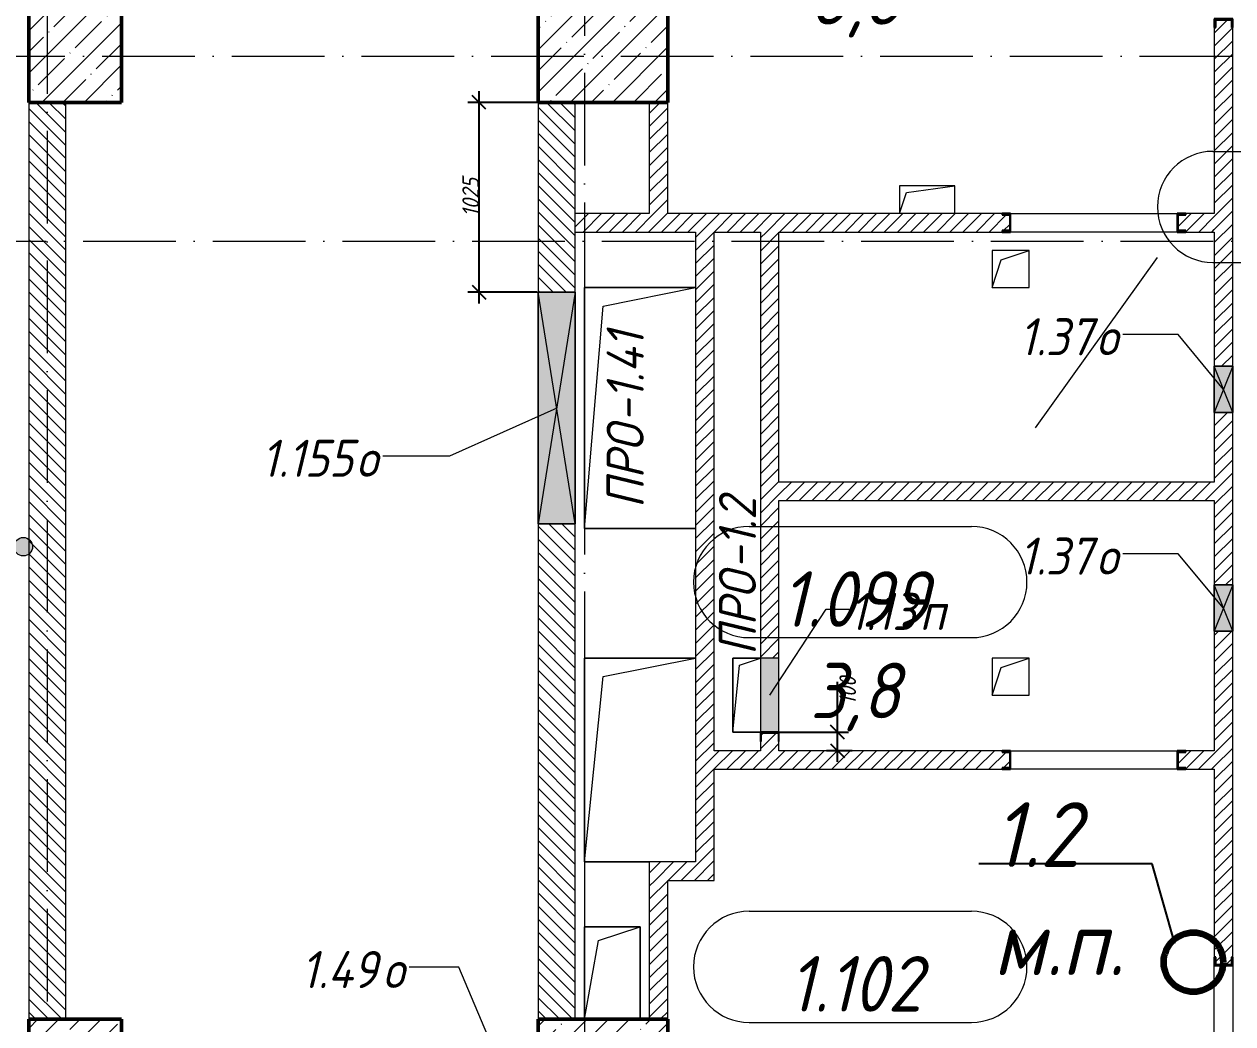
# Model space of a CAD drawing. Header units: millimetres. Extents: x -401725 to 250493, y 305116 to 802890.
# Drawn here: x -101790 to -95265, y 529373 to 534769 of the extents above; entities that cross this region are included whole.
import ezdxf

# ---------------------------------------------------------------- set-up
doc = ezdxf.new("R2010")
doc.units = ezdxf.units.MM
doc.linetypes.add('50_200_ШТРИХ_1Т_ш5_п1_п1_', pattern=[700, 500, -100, 0, -100])
for name, color, linetype, lineweight in [('20.3) Грунтовка', 1, 'Continuous', 90), ('A-____-____-DIMS', 7, 'Continuous', 9), ('A-DETL-GENF-OTLN', 7, 'Continuous', 9), ('A-FLOR-____-OTLN', 7, 'Continuous', 9), ('A-GENM-____-IDEN', 7, 'Continuous', 9), ('A-GENM-____-MCUT', 7, 'Continuous', 25), ('A-GENM-____-OTLN', 7, 'Continuous', 9), ('A-GENM-____-OTLN-1', 7, 'Continuous', 25), ('A-GLAZ-____-IDEN', 7, 'Continuous', 9), ('A-GLAZ-____-OTLN', 7, 'Continuous', 9), ('A-WALL-____-MCUT', 7, 'Continuous', 13), ('A-WALL-____-PATT-1', 7, 'Continuous', 9), ('A-WALL-FNSH-MCUT-1', 7, 'Continuous', 9), ('G-____-____-TEXT', 7, 'Continuous', 9), ('I-WALL-____-OTLN', 7, 'Continuous', 9), ('S-COLS-____-MCUT', 7, 'Continuous', 50), ('S-COLS-____-OTLN', 7, 'Continuous', 9), ('S-GRID-____-OTLN-1', 7, '50_200_ШТРИХ_1Т_ш5_п1_п1_', 9)]:
    doc.layers.add(name, color=color, linetype=linetype, lineweight=lineweight)
doc.layers.add('A-AREA-IDEN-1', color=7, linetype='Continuous', lineweight=9, true_color=0x000000)
doc.styles.add('ISOCPEUR_I', font='isocpeui.ttf', dxfattribs={"width": 0.9, "height": 2.5})
doc.styles.add('ISOCPEUR_I_11', font='isocpeui.ttf', dxfattribs={"width": 0.9, "height": 200})
doc.styles.add('ISOCPEUR_I_7', font='isocpeui.ttf', dxfattribs={"width": 0.9, "height": 90})
doc.dimstyles.new('ISO-1_8_0_9К_СРЕДНИЙ_Кладочные_1', dxfattribs={"dimscale": 304.8, "dimtxt": 89.638306, "dimasz": 0.246063, "dimexe": 0.19685, "dimexo": 0, "dimgap": 0, "dimtad": 1, "dimdec": 3, "dimrnd": 0.001, "dimdsep": 46, "dimtxsty": 'ISOCPEUR_I_7', "dimblk1": 'OBLIQUE', "dimblk2": 'OBLIQUE', "dimsah": 1, "dimcen": 0.09, "dimdle": 0.19685, "dimazin": 0, "dimtfac": 1, "dimtdec": 4, "dimtix": 1, "dimtmove": 0, "dimatfit": 3, "dimfxl": 1, "dimtvp": 1, "dimtolj": 1, "dimtzin": 0, "dimarcsym": 2})
doc.dimstyles.new('ISO-1_8_0_9К_СРЕДНИЙ_Кладочные_2', dxfattribs={"dimscale": 304.8, "dimtxt": 89.638306, "dimasz": 0.246063, "dimexe": 0.19685, "dimexo": 0, "dimgap": 0, "dimtad": 1, "dimdec": 3, "dimrnd": 0.001, "dimdsep": 46, "dimtxsty": 'ISOCPEUR_I_7', "dimblk1": 'OBLIQUE', "dimblk2": 'OBLIQUE', "dimsah": 1, "dimcen": 0.09, "dimdle": 0.19685, "dimazin": 0, "dimtfac": 1, "dimtdec": 4, "dimtix": 1, "dimtmove": 1, "dimatfit": 3, "dimfxl": 1, "dimtvp": 1, "dimtolj": 1, "dimtzin": 0, "dimarcsym": 2})
pattern_1 = [(45, (-176515.067, 459015.94), (-35.35534, 35.35534), [])]
pattern_2 = [(135, (-176515.067, 459015.94), (-35.35534, -35.35534), [])]

# ---------------------------------------------------------------- blocks, each defined once
blk = doc.blocks.new('BSC_Колонна _Прямоугольная - 500х500-V115-АР1_План отверстий 1 этажа в осях 1-64_Ю-ЯЯ')
at = {"layer": 'S-COLS-____-OTLN'}
h = blk.add_hatch(dxfattribs=at)
h.set_pattern_fill('FP_126', color=256, style=0, pattern_type=2)
h.set_pattern_definition([(45, (-75000, -75581.04), (-114.04925, 114.04925), []), (45, (-74885.95, -75581.04), (-114.04925, 114.04925), [201.613, -40.323, 3.353, -36.97])])
h.paths.add_polyline_path([(-250, -250), (250, -250), (250, 250), (-250, 250)], flags=0)
at = {"layer": 'S-COLS-____-MCUT'}
for p, q in [((250, 250), (-250, 250)), ((-250, 250), (-250, -250)), ((250, -250), (250, 250)), ((-250, -250), (250, -250))]:
    blk.add_line(p, q, dxfattribs=at)
blk = doc.blocks.new('BSC_Колонна _Прямоугольная - 500х500-V116-АР1_План отверстий 1 этажа в осях 1-64_Ю-ЯЯ')
at = {"layer": 'S-COLS-____-OTLN'}
h = blk.add_hatch(dxfattribs=at)
h.set_pattern_fill('FP_127', color=256, style=0, pattern_type=2)
h.set_pattern_definition([(45, (-75000, -70131.04), (-114.04925, 114.04925), []), (45, (-74885.95, -70131.04), (-114.04925, 114.04925), [201.613, -40.323, 3.353, -36.97])])
h.paths.add_polyline_path([(-250, -250), (250, -250), (250, 250), (-250, 250), (-250, 8.7)], flags=0)
at = {"layer": 'S-COLS-____-MCUT'}
for p, q in [((250, 250), (-250, 250)), ((-250, 250), (-250, -250)), ((250, -250), (250, 250)), ((-250, -250), (250, -250))]:
    blk.add_line(p, q, dxfattribs=at)
blk = doc.blocks.new('BSC_Колонна _Прямоугольная - 500х700-V154-АР1_План отверстий 1 этажа в осях 1-64_Ю-ЯЯ')
at = {"layer": 'S-COLS-____-OTLN'}
h = blk.add_hatch(dxfattribs=at)
h.set_pattern_fill('FP_166', color=256, style=0, pattern_type=2)
h.set_pattern_definition([(315, (-70131.04, 77850), (114.04925, 114.04925), []), (315, (-70131.04, 77735.95), (114.04925, 114.04925), [201.613, -40.323, 3.353, -36.97])])
h.paths.add_polyline_path([(-250, -350), (250, -350), (250, 350), (-250, 350), (-250, 95.4)], flags=0)
at = {"layer": 'S-COLS-____-MCUT'}
for p, q in [((-250, 350), (-250, -350)), ((250, 350), (0, 350)), ((250, -350), (250, 350)), ((-250, -350), (250, -350))]:
    blk.add_line(p, q, dxfattribs=at)
blk = doc.blocks.new('BSC_Колонна _Прямоугольная - 500х700-V157-АР1_План отверстий 1 этажа в осях 1-64_Ю-ЯЯ')
at = {"layer": 'S-COLS-____-OTLN'}
h = blk.add_hatch(dxfattribs=at)
h.set_pattern_fill('FP_169', color=256, style=0, pattern_type=2)
h.set_pattern_definition([(315, (-75581.04, 77850), (114.04925, 114.04925), []), (315, (-75581.04, 77735.95), (114.04925, 114.04925), [201.613, -40.323, 3.353, -36.97])])
h.paths.add_polyline_path([(-250, 350), (-250, -350), (250, -350), (250, 350)], flags=0)
at = {"layer": 'S-COLS-____-MCUT'}
for p, q in [((250, 350), (-250, 350)), ((-250, 350), (-250, -350)), ((250, -350), (250, 350)), ((-250, -350), (250, -350))]:
    blk.add_line(p, q, dxfattribs=at)
blk = doc.blocks.new('154_Стойка_СКБ_Швеллер - СМ-2230_100-28218823-АР1_План отверстий 1 этажа в осях 1-64_Ю-ЯЯ')
at = {"layer": 'A-GENM-____-MCUT'}
for p, q in [((171, 50), (125, 50)), ((125, 50), (125, -50)), ((129.5, 42.4), (171, 42.4)), ((129.5, -42.4), (129.5, 42.4)), ((171, 42.4), (171, 50)), ((125, -50), (171, -50)), ((171, -42.4), (129.5, -42.4)), ((171, -50), (171, -42.4))]:
    blk.add_line(p, q, dxfattribs=at)
blk = doc.blocks.new('AR_Отверстие Ниша - Лючок-32404745-АР1_План отверстий 1 этажа в осях 1-64_Ю-ЯЯ')
at = {"layer": 'A-GLAZ-____-OTLN'}
blk.add_hatch(color=256, dxfattribs=at).paths.add_polyline_path([(-200, 50), (-200, -50), (200, -50), (200, 50)], flags=0)
for p, q in [((200, 50), (-200, 50)), ((200, -50), (200, 50)), ((-200, -50), (200, -50))]:
    blk.add_line(p, q, dxfattribs=at)
blk = doc.blocks.new('154_Фахверк_СКБ_Швеллер - Тип_100_4010-27789772-АР1_План отверстий 1 этажа в осях 1-64_Ю-ЯЯ')
at = {"layer": 'A-GENM-____-MCUT'}
for p, q in [((175, 50), (125, 50)), ((125, 50), (125, -50)), ((128, 47), (175, 47)), ((128, -47), (128, 47)), ((175, 47), (175, 50)), ((125, -50), (175, -50)), ((175, -47), (128, -47)), ((175, -50), (175, -47))]:
    blk.add_line(p, q, dxfattribs=at)
blk = doc.blocks.new('AR_Отверстие прямоугольное _в плите_ - AR_Отверстие прямоугольное _в плите_-30459597-АР1_План отверстий 1 этажа в осях 1-64_Ю-ЯЯ')
at = {"layer": 'A-GENM-____-OTLN'}
for p, q in [((100, 100), (-100, 100)), ((-100, 100), (-100, -100)), ((-50, 50), (100, 100)), ((100, -100), (100, 100)), ((-100, -100), (-50, 50)), ((-100, -100), (100, -100))]:
    blk.add_line(p, q, dxfattribs=at)
blk = doc.blocks.new('AR_Отверстие прямоугольное _в плите_ - AR_Отверстие прямоугольное _в плите_-30459278-АР1_План отверстий 1 этажа в осях 1-64_Ю-ЯЯ')
at = {"layer": 'A-GENM-____-OTLN'}
for p, q in [((75, 200), (-75, 200)), ((-75, 200), (-75, -200)), ((-37.5, 162.5), (75, 200)), ((-75, -200), (-37.5, 162.5)), ((-75, -200), (75, -200))]:
    blk.add_line(p, q, dxfattribs=at)
blk = doc.blocks.new('AR_Отверстие прямоугольное _в плите_ - AR_Отверстие прямоугольное _в плите_-V184-АР1_План отверстий 1 этажа в осях 1-64_Ю-ЯЯ')
at = {"layer": 'A-GENM-____-OTLN'}
for p, q in [((150, 75), (-150, 75)), ((-150, 75), (-150, -75)), ((-112.5, 37.5), (150, 75)), ((150, -75), (150, 75)), ((-150, -75), (-112.5, 37.5))]:
    blk.add_line(p, q, dxfattribs=at)
blk = doc.blocks.new('AR_Отверстие прямоугольное _в плите_ - AR_Отверстие прямоугольное _в плите_-30552544-АР1_План отверстий 1 этажа в осях 1-64_Ю-ЯЯ')
at = {"layer": 'A-GENM-____-OTLN'}
for p, q in [((300, 650), (-300, 650)), ((-300, 650), (-300, -650)), ((-200, 550), (300, 650)), ((-300, -650), (-200, 550)), ((-300, -650), (300, -650))]:
    blk.add_line(p, q, dxfattribs=at)
blk = doc.blocks.new('AR_Отверстие прямоугольное _в плите_ - AR_Отверстие прямоугольное _в плите_-30552713-АР1_План отверстий 1 этажа в осях 1-64_Ю-ЯЯ')
at = {"layer": 'A-GENM-____-OTLN'}
for p, q in [((300, 550), (-300, 550)), ((-300, 550), (-300, -550)), ((-200, 450), (300, 550)), ((-300, -550), (-200, 450)), ((-300, -550), (50, -550))]:
    blk.add_line(p, q, dxfattribs=at)
blk = doc.blocks.new('AR_Отверстие прямоугольное _в плите_ - AR_Отверстие прямоугольное _в плите_-V238-АР1_План отверстий 1 этажа в осях 1-64_Ю-ЯЯ')
at = {"layer": 'A-GENM-____-OTLN'}
for p, q in [((150, 250), (-150, 250)), ((-150, 250), (-150, -250)), ((-75, 175), (150, 250)), ((150, -250), (150, 250)), ((-150, -250), (-75, 175))]:
    blk.add_line(p, q, dxfattribs=at)
blk = doc.blocks.new('AR_Отверстие прямоугольное _в стене__БезПР - AR_Отверстие прямоугольное _в стене__БезПР-36428202-АР1_План отверстий 1 этажа в осях 1-64_Ю-ЯЯ')
at = {"layer": 'A-GLAZ-____-OTLN'}
blk.add_hatch(color=256, dxfattribs=at).paths.add_polyline_path([(-125, -50), (125, -50), (125, 50), (-125, 50)], flags=0)
at = {"layer": 'A-DETL-GENF-OTLN'}
for p, q in [((-125, -50), (-125, 50)), ((-125, 50), (125, 50)), ((125, 50), (-125, -50)), ((-125, 50), (125, -50)), ((125, 50), (-125, 50)), ((-125, 50), (-125, -50)), ((125, 50), (125, -50)), ((125, -50), (125, 50)), ((125, -50), (-125, -50)), ((-125, -50), (125, -50))]:
    blk.add_line(p, q, dxfattribs=at)
blk = doc.blocks.new('AR_Отверстие прямоугольное _в стене_ - AR_Отверстие прямоугольное _в стене__ОВ-36787431-АР1_План отверстий 1 этажа в осях 1-64_Ю-ЯЯ')
at = {"layer": 'A-GLAZ-____-OTLN'}
blk.add_hatch(color=256, dxfattribs=at).paths.add_polyline_path([(625, 100), (-625, 100), (-625, -100), (625, -100)], flags=0)
at = {"layer": 'A-DETL-GENF-OTLN'}
for p, q in [((-625, -100), (-625, 100)), ((-625, 100), (625, 100)), ((625, 100), (-625, -100)), ((-625, 100), (625, -100)), ((625, 100), (-625, 100)), ((-625, 100), (-625, -100)), ((625, 100), (625, -100)), ((625, -100), (625, 100)), ((625, -100), (-625, -100)), ((-625, -100), (625, -100))]:
    blk.add_line(p, q, dxfattribs=at)
blk = doc.blocks.new('_Oblique')
at = {"color": 0, "linetype": 'ByBlock', "lineweight": -2}
blk.add_line((-0.5, -0.5), (0.5, 0.5), dxfattribs=at)
blk = doc.blocks.new('*D13576')
at = {"layer": 'A-____-____-DIMS', "color": 0, "lineweight": -2, "transparency": 16777216}
for p, q in [((-97399.2, 530947), (-97399.2, 531219.3)), ((-97756, 530947), (-97339.2, 530947)), ((-97399.2, 530787), (-97399.2, 530947)), ((-97320, 530847), (-97459.2, 530847))]:
    blk.add_line(p, q, dxfattribs=at)
at = {"layer": 'Defpoints', "color": 0, "transparency": 16777216}
for p in [(-97756, 530947), (-97399.2, 530947), (-97320, 530847)]:
    blk.add_point(p, dxfattribs=at)
at = {"layer": 'A-____-____-DIMS', "color": 0, "lineweight": -2, "transparency": 16777216, "xscale": 75, "yscale": 75, "zscale": 75}
for p, rotation in [((-97399.2, 530947), 90), ((-97399.2, 530847), 270)]:
    blk.add_blockref('_Oblique', p, dxfattribs=dict(at, rotation=rotation))
at = {"layer": 'A-____-____-DIMS', "color": 0, "transparency": 16777216, "insert": (-97389.1, 531095.2), "char_height": 90, "width": 368.207, "attachment_point": 1, "rotation": 90, "line_spacing_factor": 1.149209, "style": 'ISOCPEUR_I_7'}
blk.add_mtext('\\A1;100', dxfattribs=at)
blk = doc.blocks.new('*D13671')
at = {"layer": 'A-____-____-DIMS', "color": 0, "lineweight": -2, "transparency": 16777216}
for p, q in [((-99334.6, 534407), (-99334.6, 533262)), ((-99015.1, 534347), (-99394.6, 534347)), ((-99021.1, 533322), (-99394.6, 533322))]:
    blk.add_line(p, q, dxfattribs=at)
at = {"layer": 'Defpoints', "color": 0, "transparency": 16777216}
for p in [(-99015.1, 534347), (-99334.6, 533322), (-99021.1, 533322)]:
    blk.add_point(p, dxfattribs=at)
at = {"layer": 'A-____-____-DIMS', "color": 0, "lineweight": -2, "transparency": 16777216, "xscale": 75, "yscale": 75, "zscale": 75}
for p, rotation in [((-99334.6, 534347), 90), ((-99334.6, 533322), 270)]:
    blk.add_blockref('_Oblique', p, dxfattribs=dict(at, rotation=rotation))
at = {"layer": 'A-____-____-DIMS', "color": 0, "transparency": 16777216, "insert": (-99379.6, 533834.5), "char_height": 90, "width": 504.733, "attachment_point": 5, "rotation": 90, "style": 'ISOCPEUR_I_7'}
blk.add_mtext('\\A1;1025', dxfattribs=at)
blk = doc.blocks.new('AAR_СКБ_Марка_помещения_1_5 ммп - Номер _ Площадь-27962135-АИ_План этажа_Стены_1')
at = {"layer": 'A-AREA-IDEN-1'}
for p, q in [((-2.987, 3), (3.013, 3)), ((-2.987, 0), (3.013, 0))]:
    blk.add_line(p, q, dxfattribs=at)
for centre, start, end in [((-2.987, 1.5), 90, 270), ((3.013, 1.5), 270, 90)]:
    blk.add_arc(centre, 1.5, start, end, dxfattribs=at)

msp = doc.modelspace()

# ---------------------------------------------------------------- hatches: boundary and pattern name
at = {"layer": 'A-WALL-____-PATT-1'}
h = msp.add_hatch(dxfattribs=at)
h.set_pattern_fill('FP_5', color=256, style=0, pattern_type=2)
h.set_pattern_definition(pattern_1)
h.paths.add_polyline_path([(-95365.0675, 526096.983), (-95265.0675, 526096.983), (-95265.0675, 526250.983), (-95272.6675, 526250.983), (-95272.6675, 526292.483), (-95357.4675, 526292.483), (-95357.4675, 526250.983), (-95365.0675, 526250.983)], flags=0)
h.paths.add_polyline_path([(-95272.6675, 527201.483), (-95272.255, 527242.983), (-95265.0675, 527242.983), (-95265.0675, 527346.983), (-95365.0675, 527346.983), (-95365.0675, 527242.983), (-95357.4675, 527242.983), (-95357.4675, 527201.483)], flags=0)
h.paths.add_polyline_path([(-95272.6675, 527546.983), (-95265.0675, 527546.983), (-95265.0675, 528640.983), (-95272.6675, 528640.983), (-95272.6675, 528682.483), (-95357.4675, 528682.483), (-95357.4675, 528640.983), (-95365.0675, 528640.983), (-95365.0675, 527546.983), (-95312.3648, 527546.983)], flags=0)
h.paths.add_polyline_path([(-95357.4675, 529691.483), (-95272.6675, 529691.483), (-95272.6675, 529732.983), (-95265.0675, 529732.983), (-95265.0675, 531491.983), (-95365.0675, 531491.983), (-95365.0675, 529732.983), (-95357.4675, 529732.983)], flags=0)
h.paths.add_polyline_path([(-95346.94, 531741.983), (-95265.0675, 531741.983), (-95265.0675, 532671.983), (-95365.0675, 532671.983), (-95365.0675, 531741.983)], flags=0)
h.paths.add_polyline_path([(-95265.0675, 532921.983), (-95265.0675, 534750.983), (-95272.6675, 534750.983), (-95272.6675, 534792.483), (-95357.4675, 534792.483), (-95357.4675, 534750.983), (-95365.0675, 534750.983), (-95365.0675, 532921.983), (-95337.1829, 532921.983)], flags=0)
h.paths.add_polyline_path([(-95357.4675, 535801.483), (-95272.6675, 535801.483), (-95272.6675, 535842.983), (-95265.0675, 535842.983), (-95265.0675, 536696.983), (-95365.0675, 536696.983), (-95365.0675, 535842.983), (-95357.4675, 535842.983)], flags=0)
h = msp.add_hatch(dxfattribs=at)
h.set_pattern_fill('FP_6', color=256, style=0, pattern_type=2)
h.set_pattern_definition(pattern_2)
h.paths.add_polyline_path([(-101565.0675, 529396.983), (-101565.0675, 534346.983), (-101765.0675, 534346.983), (-101765.0675, 529396.983)], flags=0)
h = msp.add_hatch(dxfattribs=at)
h.set_pattern_fill('FP_6', color=256, style=0, pattern_type=2)
h.set_pattern_definition(pattern_2)
h.paths.add_polyline_path([(-99015.0675, 529396.983), (-98815.0675, 529396.983), (-98815.0675, 532071.983), (-99015.0675, 532071.983)], flags=0)
h.paths.add_polyline_path([(-98815.0675, 533321.983), (-98815.0675, 534346.983), (-99015.0675, 534346.983), (-99015.0675, 533321.983)], flags=0)
h = msp.add_hatch(dxfattribs=at)
h.set_pattern_fill('FP_5', color=256, style=0, pattern_type=2)
h.set_pattern_definition(pattern_1)
h.paths.add_polyline_path([(-98315.0675, 533746.983), (-98315.0675, 534346.983), (-98415.0675, 534346.983), (-98415.0675, 533746.983)], flags=0)
h = msp.add_hatch(dxfattribs=at)
h.set_pattern_fill('FP_5', color=256, style=0, pattern_type=2)
h.set_pattern_definition(pattern_1)
h.paths.add_polyline_path([(-98165.0675, 533646.983), (-96511.0675, 533646.983), (-96511.0675, 533654.583), (-96469.5675, 533654.583), (-96469.5675, 533739.383), (-96511.0675, 533739.383), (-96511.0675, 533746.983), (-98815.0675, 533746.983), (-98815.0675, 533646.983), (-98760.4468, 533646.983)], flags=0)
h.paths.add_polyline_path([(-95365.0675, 533646.983), (-95365.0675, 533746.983), (-95519.0675, 533746.983), (-95519.0675, 533739.383), (-95560.5675, 533739.383), (-95560.5675, 533654.583), (-95519.0675, 533654.583), (-95519.0675, 533646.983)], flags=0)
h = msp.add_hatch(dxfattribs=at)
h.set_pattern_fill('FP_5', color=256, style=0, pattern_type=2)
h.set_pattern_definition(pattern_1)
h.paths.add_polyline_path([(-98065.0675, 530246.983), (-98065.0675, 533646.983), (-98165.0675, 533646.983), (-98165.0675, 530246.983)], flags=0)
h = msp.add_hatch(dxfattribs=at)
h.set_pattern_fill('FP_5', color=256, style=0, pattern_type=2)
h.set_pattern_definition(pattern_1)
h.paths.add_polyline_path([(-97815.0675, 530846.983), (-97715.0675, 530846.983), (-97715.0675, 530896.983), (-97718.0675, 530896.983), (-97718.0675, 530943.983), (-97812.0675, 530943.983), (-97812.0675, 530896.983), (-97815.0675, 530896.983)], flags=0)
h.paths.add_polyline_path([(-97815.0675, 531346.983), (-97715.0675, 531346.983), (-97715.0675, 533646.983), (-97815.0675, 533646.983), (-97815.0675, 532384.65)], flags=0)
h = msp.add_hatch(dxfattribs=at)
h.set_pattern_fill('FP_5', color=256, style=0, pattern_type=2)
h.set_pattern_definition(pattern_1)
h.paths.add_polyline_path([(-95365.0675, 532196.983), (-95365.0675, 532296.983), (-97715.0675, 532296.983), (-97715.0675, 532196.983), (-96992.9462, 532196.983)], flags=0)
h = msp.add_hatch(dxfattribs=at)
h.set_pattern_fill('FP_5', color=256, style=0, pattern_type=2)
h.set_pattern_definition(pattern_1)
h.paths.add_polyline_path([(-96511.0675, 530746.983), (-96511.0675, 530754.583), (-96469.5675, 530754.583), (-96469.5675, 530839.383), (-96511.0675, 530839.383), (-96511.0675, 530846.983), (-98065.0675, 530846.983), (-98065.0675, 530746.983), (-96992.9462, 530746.983)], flags=0)
h.paths.add_polyline_path([(-95519.0675, 530746.983), (-95365.0675, 530746.983), (-95365.0675, 530846.983), (-95519.0675, 530846.983), (-95519.0675, 530839.383), (-95560.5675, 530839.383), (-95560.5675, 530754.583), (-95519.0675, 530754.583)], flags=0)
h = msp.add_hatch(dxfattribs=at)
h.set_pattern_fill('FP_5', color=256, style=0, pattern_type=2)
h.set_pattern_definition(pattern_1)
h.paths.add_polyline_path([(-98315.0675, 530146.983), (-98065.0675, 530146.983), (-98065.0675, 530246.983), (-98415.0675, 530246.983), (-98415.0675, 530146.983)], flags=0)
h = msp.add_hatch(dxfattribs=at)
h.set_pattern_fill('FP_5', color=256, style=0, pattern_type=2)
h.set_pattern_definition(pattern_1)
h.paths.add_polyline_path([(-98315.0675, 529396.983), (-98315.0675, 530146.983), (-98415.0675, 530146.983), (-98415.0675, 529396.983)], flags=0)
at = {"layer": 'G-____-____-TEXT'}
h = msp.add_hatch(color=256, dxfattribs=at)
edge = h.paths.add_edge_path(flags=0)
edge.add_arc((-101794.5572, 531948.2818), 50, 0, 360)

# ---------------------------------------------------------------- linework, layer by layer
at = {"layer": '20.3) Грунтовка', "color": 18, "lineweight": 25, "true_color": 0x000000}
for p, q in [((-95699.6277, 530235.4594), (-96636.3017, 530235.4594)), ((-95578.2897, 529805.889), (-95699.6277, 530235.4594))]:
    msp.add_line(p, q, dxfattribs=at)
at = {"layer": '20.3) Грунтовка'}
msp.add_circle((-95477.8554, 529705.4454), 160.5004, dxfattribs=at)
at = {"layer": 'A-AREA-IDEN-1'}
msp.add_line((-96330.057, 532589.2499), (-95672.2775, 533510.0699), dxfattribs=at)
at = {"layer": 'A-FLOR-____-OTLN'}
for p, q in [((-98765.0675, 533346.983), (-98165.0675, 533346.983)), ((-98765.0675, 532046.983), (-98765.0675, 533346.983)), ((-98165.0675, 532046.983), (-98765.0675, 532046.983)), ((-98765.0675, 531346.983), (-98165.0675, 531346.983)), ((-98765.0675, 530246.983), (-98765.0675, 531346.983)), ((-97965.0675, 531346.983), (-97815.0675, 531346.983)), ((-97965.0675, 530946.983), (-97965.0675, 531346.983)), ((-97815.0675, 530946.983), (-97965.0675, 530946.983)), ((-98415.0675, 530246.983), (-98765.0675, 530246.983)), ((-98765.0675, 529896.983), (-98465.0675, 529896.983)), ((-98765.0675, 529396.983), (-98765.0675, 529896.983)), ((-98465.0675, 529896.983), (-98465.0675, 529396.983))]:
    msp.add_line(p, q, dxfattribs=at)
at = {"layer": 'A-GLAZ-____-IDEN'}
for p, q in [((-95560.1958, 533093.983), (-95858.8738, 533093.983)), ((-95315.0675, 532796.983), (-95560.1958, 533093.983)), ((-98915.0675, 532696.983), (-99494.3079, 532437.8744)), ((-99494.3079, 532437.8744), (-99854.0847, 532437.8744)), ((-95560.1958, 531909.9624), (-95858.8738, 531909.9624)), ((-95315.0675, 531616.983), (-95560.1958, 531909.9624)), ((-97765.0675, 531146.983), (-97460.5044, 531610.9866)), ((-97460.5044, 531610.9866), (-97336.6481, 531610.9866)), ((-99444.13, 529678.0825), (-99710.6055, 529678.0825)), ((-99165.0675, 529021.983), (-99444.13, 529678.0825))]:
    msp.add_line(p, q, dxfattribs=at)
at = {"layer": 'A-WALL-____-MCUT'}
for p, q in [((-101765.0675, 534346.983), (-101765.0675, 529396.983)), ((-101565.0675, 529396.983), (-101565.0675, 534346.983)), ((-99015.0675, 534346.983), (-99015.0675, 533321.983)), ((-98815.0675, 533321.983), (-98815.0675, 534346.983)), ((-99015.0675, 532071.983), (-99015.0675, 529396.983)), ((-98815.0675, 529396.983), (-98815.0675, 532071.983))]:
    msp.add_line(p, q, dxfattribs=at)
at = {"layer": 'A-WALL-FNSH-MCUT-1'}
for p, q in [((-95365.0675, 534750.983), (-95365.0675, 533746.983)), ((-95265.0675, 532921.983), (-95265.0675, 534750.983)), ((-98415.0675, 534346.983), (-98415.0675, 533746.983)), ((-98315.0675, 533746.983), (-98315.0675, 534346.983)), ((-98415.0675, 533746.983), (-98815.0675, 533746.983)), ((-96511.0675, 533746.983), (-98315.0675, 533746.983)), ((-95365.0675, 533746.983), (-95519.0675, 533746.983)), ((-98815.0675, 533646.983), (-98165.0675, 533646.983)), ((-98165.0675, 533646.983), (-98165.0675, 530246.983)), ((-98065.0675, 530846.983), (-98065.0675, 533646.983)), ((-98065.0675, 533646.983), (-97815.0675, 533646.983)), ((-97815.0675, 533646.983), (-97815.0675, 531346.983)), ((-97715.0675, 532296.983), (-97715.0675, 533646.983)), ((-97715.0675, 533646.983), (-96511.0675, 533646.983)), ((-95519.0675, 533646.983), (-95365.0675, 533646.983)), ((-95365.0675, 533646.983), (-95365.0675, 532921.983)), ((-95365.0675, 532671.983), (-95365.0675, 532296.983)), ((-95265.0675, 531741.983), (-95265.0675, 532671.983)), ((-95365.0675, 532296.983), (-97715.0675, 532296.983)), ((-97715.0675, 532196.983), (-95365.0675, 532196.983)), ((-97715.0675, 531346.983), (-97715.0675, 532196.983)), ((-95365.0675, 532196.983), (-95365.0675, 531741.983)), ((-95365.0675, 531491.983), (-95365.0675, 530846.983)), ((-95265.0675, 529732.983), (-95265.0675, 531491.983)), ((-97815.0675, 530896.983), (-97815.0675, 530846.983)), ((-97715.0675, 530846.983), (-97715.0675, 530896.983)), ((-97815.0675, 530846.983), (-98065.0675, 530846.983)), ((-96511.0675, 530846.983), (-97715.0675, 530846.983)), ((-95365.0675, 530846.983), (-95519.0675, 530846.983)), ((-98065.0675, 530746.983), (-96511.0675, 530746.983)), ((-98065.0675, 530146.983), (-98065.0675, 530746.983)), ((-95519.0675, 530746.983), (-95365.0675, 530746.983)), ((-95365.0675, 530746.983), (-95365.0675, 529732.983)), ((-98415.0675, 530246.983), (-98415.0675, 529396.983)), ((-98165.0675, 530246.983), (-98415.0675, 530246.983)), ((-98315.0675, 529396.983), (-98315.0675, 530146.983)), ((-98315.0675, 530146.983), (-98065.0675, 530146.983))]:
    msp.add_line(p, q, dxfattribs=at)
at = {"layer": 'G-____-____-TEXT'}
msp.add_circle((-101794.5572, 531948.2818), 50, dxfattribs=at)
at = {"layer": 'I-WALL-____-OTLN'}
for p, q in [((-96465.0675, 533746.983), (-95565.0675, 533746.983)), ((-95565.0675, 533646.983), (-96465.0675, 533646.983)), ((-96465.0675, 530846.983), (-95565.0675, 530846.983)), ((-95565.0675, 530746.983), (-96465.0675, 530746.983)), ((-95365.0675, 528686.983), (-95365.0675, 529686.983)), ((-95265.0675, 529686.983), (-95265.0675, 528686.983))]:
    msp.add_line(p, q, dxfattribs=at)
at = {"layer": 'S-GRID-____-OTLN-1'}
for p, q in [((-98765.0675, 549908.7924), (-98765.0675, 498597.5699)), ((-101665.0675, 549595.9184), (-101665.0675, 498846.9195)), ((-127273.0498, 534596.983), (-72440.6609, 534596.983)), ((-142077.6215, 533596.983), (-72440.6609, 533596.983))]:
    msp.add_line(p, q, dxfattribs=at)

# ---------------------------------------------------------------- block references
at = {"layer": 'A-AREA-IDEN-1', "xscale": 199.9999999999999, "yscale": 199.9999999999999, "zscale": 199.9999999999999}
for p in [(-94774.86, 533482.5412), (-97279.0421, 531457.4194), (-97279.0421, 529380.2637)]:
    msp.add_blockref('AAR_СКБ_Марка_помещения_1_5 ммп - Номер _ Площадь-27962135-АИ_План этажа_Стены_1', p, dxfattribs=at)
at = {"layer": 'A-GENM-____-OTLN'}
for name, p in [('AR_Отверстие прямоугольное _в плите_ - AR_Отверстие прямоугольное _в плите_-V184-АР1_План отверстий 1 этажа в осях 1-64_Ю-ЯЯ', (-96915.0675, 533821.983)), ('AR_Отверстие прямоугольное _в плите_ - AR_Отверстие прямоугольное _в плите_-30459597-АР1_План отверстий 1 этажа в осях 1-64_Ю-ЯЯ', (-96465.0675, 533446.983)), ('AR_Отверстие прямоугольное _в плите_ - AR_Отверстие прямоугольное _в плите_-30552544-АР1_План отверстий 1 этажа в осях 1-64_Ю-ЯЯ', (-98465.0675, 532696.983)), ('AR_Отверстие прямоугольное _в плите_ - AR_Отверстие прямоугольное _в плите_-30552713-АР1_План отверстий 1 этажа в осях 1-64_Ю-ЯЯ', (-98465.0675, 530796.983)), ('AR_Отверстие прямоугольное _в плите_ - AR_Отверстие прямоугольное _в плите_-30459278-АР1_План отверстий 1 этажа в осях 1-64_Ю-ЯЯ', (-97890.0675, 531146.983)), ('AR_Отверстие прямоугольное _в плите_ - AR_Отверстие прямоугольное _в плите_-30459597-АР1_План отверстий 1 этажа в осях 1-64_Ю-ЯЯ', (-96465.0675, 531246.983)), ('AR_Отверстие прямоугольное _в плите_ - AR_Отверстие прямоугольное _в плите_-V238-АР1_План отверстий 1 этажа в осях 1-64_Ю-ЯЯ', (-98615.0675, 529646.983))]:
    msp.add_blockref(name, p, dxfattribs=at)
at = {"layer": 'A-GENM-____-OTLN-1'}
for name, p, rotation in [('154_Стойка_СКБ_Швеллер - СМ-2230_100-28218823-АР1_План отверстий 1 этажа в осях 1-64_Ю-ЯЯ', (-95315.0675, 534921.983), 269.9999999999999), ('154_Стойка_СКБ_Швеллер - СМ-2230_100-28218823-АР1_План отверстий 1 этажа в осях 1-64_Ю-ЯЯ', (-96340.0675, 533696.983), 180), ('154_Фахверк_СКБ_Швеллер - Тип_100_4010-27789772-АР1_План отверстий 1 этажа в осях 1-64_Ю-ЯЯ', (-97765.0675, 531071.983), 269.9999999999999), ('154_Стойка_СКБ_Швеллер - СМ-2230_100-28218823-АР1_План отверстий 1 этажа в осях 1-64_Ю-ЯЯ', (-96340.0675, 530796.983), 180), ('154_Стойка_СКБ_Швеллер - СМ-2230_100-28218823-АР1_План отверстий 1 этажа в осях 1-64_Ю-ЯЯ', (-95315.0675, 529561.983), 89.99999999999991)]:
    msp.add_blockref(name, p, dxfattribs=dict(at, rotation=rotation))
for p in [(-95690.0675, 533696.983), (-95690.0675, 530796.983)]:
    msp.add_blockref('154_Стойка_СКБ_Швеллер - СМ-2230_100-28218823-АР1_План отверстий 1 этажа в осях 1-64_Ю-ЯЯ', p, dxfattribs=at)
at = {"layer": 'A-GLAZ-____-OTLN'}
for name, p, rotation in [('AR_Отверстие прямоугольное _в стене_ - AR_Отверстие прямоугольное _в стене__ОВ-36787431-АР1_План отверстий 1 этажа в осях 1-64_Ю-ЯЯ', (-98915.0675, 532696.983), 269.9999999999999), ('AR_Отверстие прямоугольное _в стене__БезПР - AR_Отверстие прямоугольное _в стене__БезПР-36428202-АР1_План отверстий 1 этажа в осях 1-64_Ю-ЯЯ', (-95315.0675, 532796.983), 269.9999999999999), ('AR_Отверстие прямоугольное _в стене__БезПР - AR_Отверстие прямоугольное _в стене__БезПР-36428202-АР1_План отверстий 1 этажа в осях 1-64_Ю-ЯЯ', (-95315.0675, 531616.983), 269.9999999999999), ('AR_Отверстие Ниша - Лючок-32404745-АР1_План отверстий 1 этажа в осях 1-64_Ю-ЯЯ', (-97765.0675, 531146.983), 89.9999999999999)]:
    msp.add_blockref(name, p, dxfattribs=dict(at, rotation=rotation))
at = {"layer": 'S-COLS-____-OTLN'}
for name, p in [('BSC_Колонна _Прямоугольная - 500х500-V115-АР1_План отверстий 1 этажа в осях 1-64_Ю-ЯЯ', (-101515.0675, 534596.983)), ('BSC_Колонна _Прямоугольная - 500х500-V116-АР1_План отверстий 1 этажа в осях 1-64_Ю-ЯЯ', (-101515.0675, 529146.983))]:
    msp.add_blockref(name, p, dxfattribs=at)
at = {"layer": 'S-COLS-____-OTLN', "rotation": 89.9999999999999}
for name, p in [('BSC_Колонна _Прямоугольная - 500х700-V157-АР1_План отверстий 1 этажа в осях 1-64_Ю-ЯЯ', (-98665.0675, 534596.983)), ('BSC_Колонна _Прямоугольная - 500х700-V154-АР1_План отверстий 1 этажа в осях 1-64_Ю-ЯЯ', (-98665.0675, 529146.983))]:
    msp.add_blockref(name, p, dxfattribs=at)

# ---------------------------------------------------------------- texts
at = {"layer": '20.3) Грунтовка', "insert": (-96556.9367, 530569.1282), "char_height": 350, "width": 928.075714, "attachment_point": 1, "style": 'ISOCPEUR_I_11'}
msp.add_mtext('1.2 м.п.', dxfattribs=at)
at = {"layer": 'A-AREA-IDEN-1', "char_height": 300, "attachment_point": 8, "line_spacing_factor": 1.139951, "style": 'ISOCPEUR_I'}
for s, insert, width in [('\\pxqc,t8.46667,16.93333,25.4,33.86667,42.33333,50.8,59.26667,67.73333,76.2,84.66667,93.13333,101.6,110.06667,118.53333,127,135.46667,143.93333,152.4,160.86667,169.33333,177.8,186.26667,194.73333,203.2,211.66667,220.13333,228.6,237.06667,245.53333,254,262.46667,270.93333;{8,6}', (-97306.5182, 534696.7375), 542), ('\\pxqc,t8.46667,16.93333,25.4,33.86667,42.33333,50.8,59.26667,67.73333,76.2,84.66667,93.13333,101.6,110.06667,118.53333,127,135.46667,143.93333,152.4,160.86667,169.33333,177.8,186.26667,194.73333,203.2,211.66667,220.13333,228.6,237.06667,245.53333,254,262.46667,270.93333;{1.099}', (-97304.4711, 531515.7492), 900), ('\\pxqc,t8.46667,16.93333,25.4,33.86667,42.33333,50.8,59.26667,67.73333,76.2,84.66667,93.13333,101.6,110.06667,118.53333,127,135.46667,143.93333,152.4,160.86667,169.33333,177.8,186.26667,194.73333,203.2,211.66667,220.13333,228.6,237.06667,245.53333,254,262.46667,270.93333;{3,8}', (-97303.4711, 530951.8013), 542), ('\\pxqc,t8.46667,16.93333,25.4,33.86667,42.33333,50.8,59.26667,67.73333,76.2,84.66667,93.13333,101.6,110.06667,118.53333,127,135.46667,143.93333,152.4,160.86667,169.33333,177.8,186.26667,194.73333,203.2,211.66667,220.13333,228.6,237.06667,245.53333,254,262.46667,270.93333;{1.102}', (-97304.4711, 529438.5936), 846)]:
    msp.add_mtext(s, dxfattribs=dict(at, insert=insert, width=width))
at = {"layer": 'A-GENM-____-IDEN', "char_height": 200, "attachment_point": 1, "rotation": 90, "style": 'ISOCPEUR_I_11'}
for s, insert, width in [('-1.41', (-98645.1074, 532620.1532), 649.366875), ('ПРО', (-98645.1074, 532155.8094), 562.784625), ('-1.2', (-98039.0783, 531826.9638), 505.063125), ('ПРО', (-98039.0783, 531362.6201), 562.784625)]:
    msp.add_mtext(s, dxfattribs=dict(at, insert=insert, width=width))
at = {"layer": 'A-GLAZ-____-IDEN', "char_height": 200, "attachment_point": 1, "style": 'ISOCPEUR_I_11'}
for s, insert, width in [('1.37', (-96418.3254, 533181.5975), 505.063125), ('\\fISOCPEUR|b0|i1|c204|p34|;\\W.9;о', (-96001.6067, 533181.5975), 158.734125), ('1.155', (-100508.9379, 532525.489), 620.506125), ('\\fISOCPEUR|b0|i1|c204|p34|;\\W.9;о', (-99996.9692, 532525.489), 158.734125), ('1.37', (-96418.3254, 531997.577), 505.063125), ('\\fISOCPEUR|b0|i1|c204|p34|;\\W.9;о', (-96001.6067, 531997.577), 158.734125), ('1.13', (-97336.6481, 531698.6012), 461.772), ('\\fISOCPEUR|b0|i1|c204|p34|;\\W.9;п', (-96955.6481, 531698.6012), 158.734125), ('1.49', (-100294.3622, 529765.6971), 533.923875), ('\\fISOCPEUR|b0|i1|c204|p34|;\\W.9;о', (-99853.831, 529765.6971), 158.734125)]:
    msp.add_mtext(s, dxfattribs=dict(at, insert=insert, width=width))

# ---------------------------------------------------------------- dimensions: what is measured, and where the dimension line sits
at = {"layer": 'A-____-____-DIMS'}
dim = msp.add_linear_dim(base=(-99334.5891, 533321.983), p1=(-99015.0675, 534346.983), p2=(-99021.0675, 533321.983), angle=90, dimstyle='ISO-1_8_0_9К_СРЕДНИЙ_Кладочные_2', override={"dimpost": '<>', "dimfxl": 1025.017561}, dxfattribs=at)
dim.commit()
dim.dimension.update_dxf_attribs({"geometry": '*D13671', "text_midpoint": (-99379.5891, 533834.483)})
dim = msp.add_linear_dim(base=(-97399.1974, 530946.983), p1=(-97319.9628, 530846.983), p2=(-97756.0014, 530946.983), angle=90, dimstyle='ISO-1_8_0_9К_СРЕДНИЙ_Кладочные_1', override={"dimpost": '<>', "dimfxl": 447.358577}, dxfattribs=at)
dim.commit()
dim.dimension.update_dxf_attribs({"geometry": '*D13576', "text_midpoint": (-97329.0588, 531219.3068), "dimtype": 160, "text_rotation": 90})

doc.saveas('drawing.dxf')
